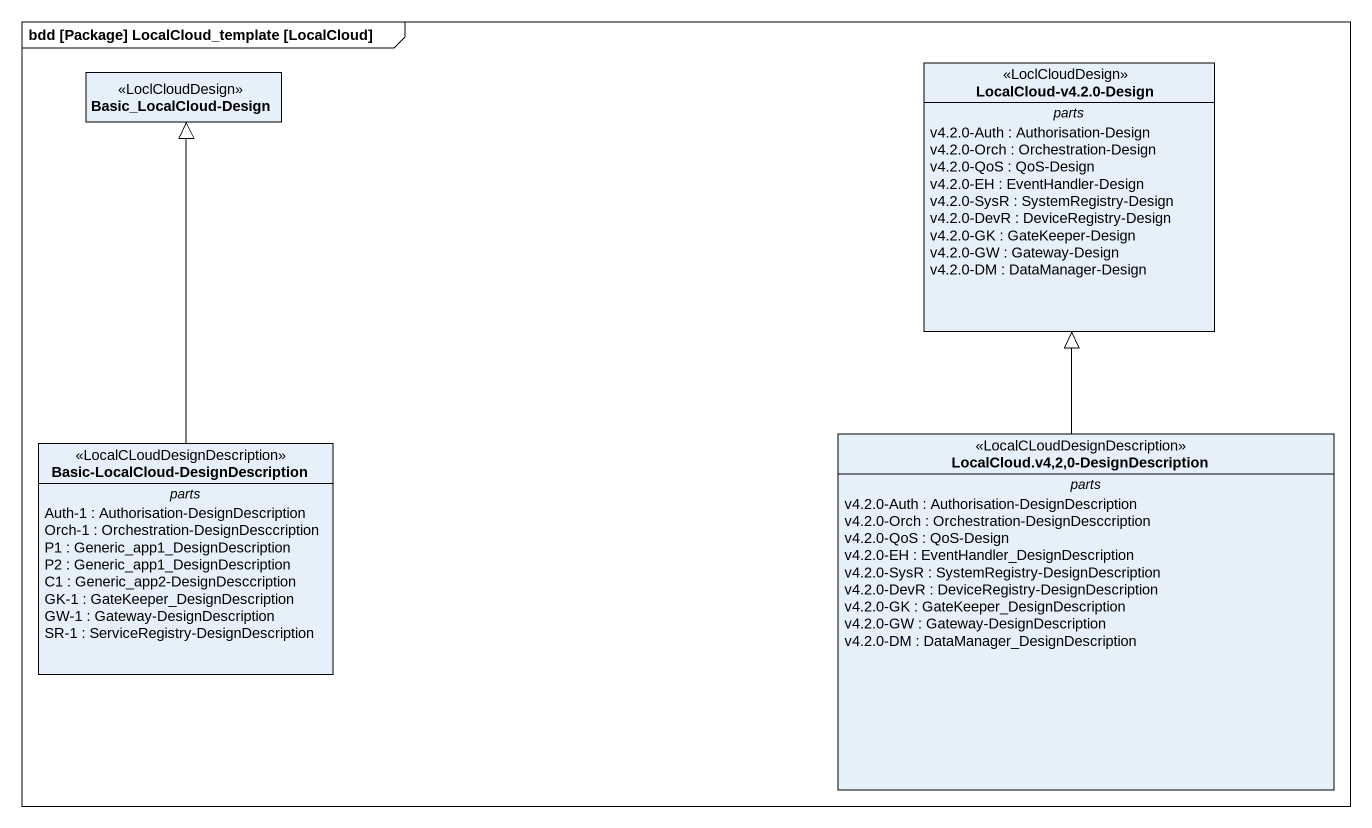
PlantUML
@startuml
mainframe bdd [Package] LocalCloud_template [LocalCloud]
hide circle
hide empty members
class "LocalCloud-v4.2.0-Design" as LocalCloud_v4_2_0_Design <<LoclCloudDesign>> {
  -- parts --
  v4.2.0-Auth : Authorisation-Design
  v4.2.0-Orch : Orchestration-Design
  v4.2.0-QoS : QoS-Design
  v4.2.0-EH : EventHandler-Design
  v4.2.0-SysR : SystemRegistry-Design
  v4.2.0-DevR : DeviceRegistry-Design
  v4.2.0-GK : GateKeeper-Design
  v4.2.0-GW : Gateway-Design
  v4.2.0-DM : DataManager-Design
}
class "Basic_LocalCloud-Design" as Basic_LocalCloud_Design <<LoclCloudDesign>>
class "LocalCloud.v4,2,0-DesignDescription" as LocalCloud_v4_2_0 <<LocalCLoudDesignDescription>> {
  -- parts --
  v4.2.0-Auth : Authorisation-DesignDescription
  v4.2.0-Orch : Orchestration-DesignDesccription
  v4.2.0-QoS : QoS-Design
  v4.2.0-EH : EventHandler_DesignDescription
  v4.2.0-SysR : SystemRegistry-DesignDescription
  v4.2.0-DevR : DeviceRegistry-DesignDescription
  v4.2.0-GK : GateKeeper_DesignDescription
  v4.2.0-GW : Gateway-DesignDescription
  v4.2.0-DM : DataManager_DesignDescription
}
class "Basic-LocalCloud-DesignDescription" as Basic_LocalCloud <<LocalCLoudDesignDescription>> {
  -- parts --
  Auth-1 : Authorisation-DesignDescription
  Orch-1 : Orchestration-DesignDesccription
  P1 : Generic_app1_DesignDescription
  P2 : Generic_app1_DesignDescription
  C1 : Generic_app2-DesignDesccription
  GK-1 : GateKeeper_DesignDescription
  GW-1 : Gateway-DesignDescription
  SR-1 : ServiceRegistry-DesignDescription
}
LocalCloud_v4_2_0 -up-|> LocalCloud_v4_2_0_Design
Basic_LocalCloud -up-|> Basic_LocalCloud_Design
@enduml
